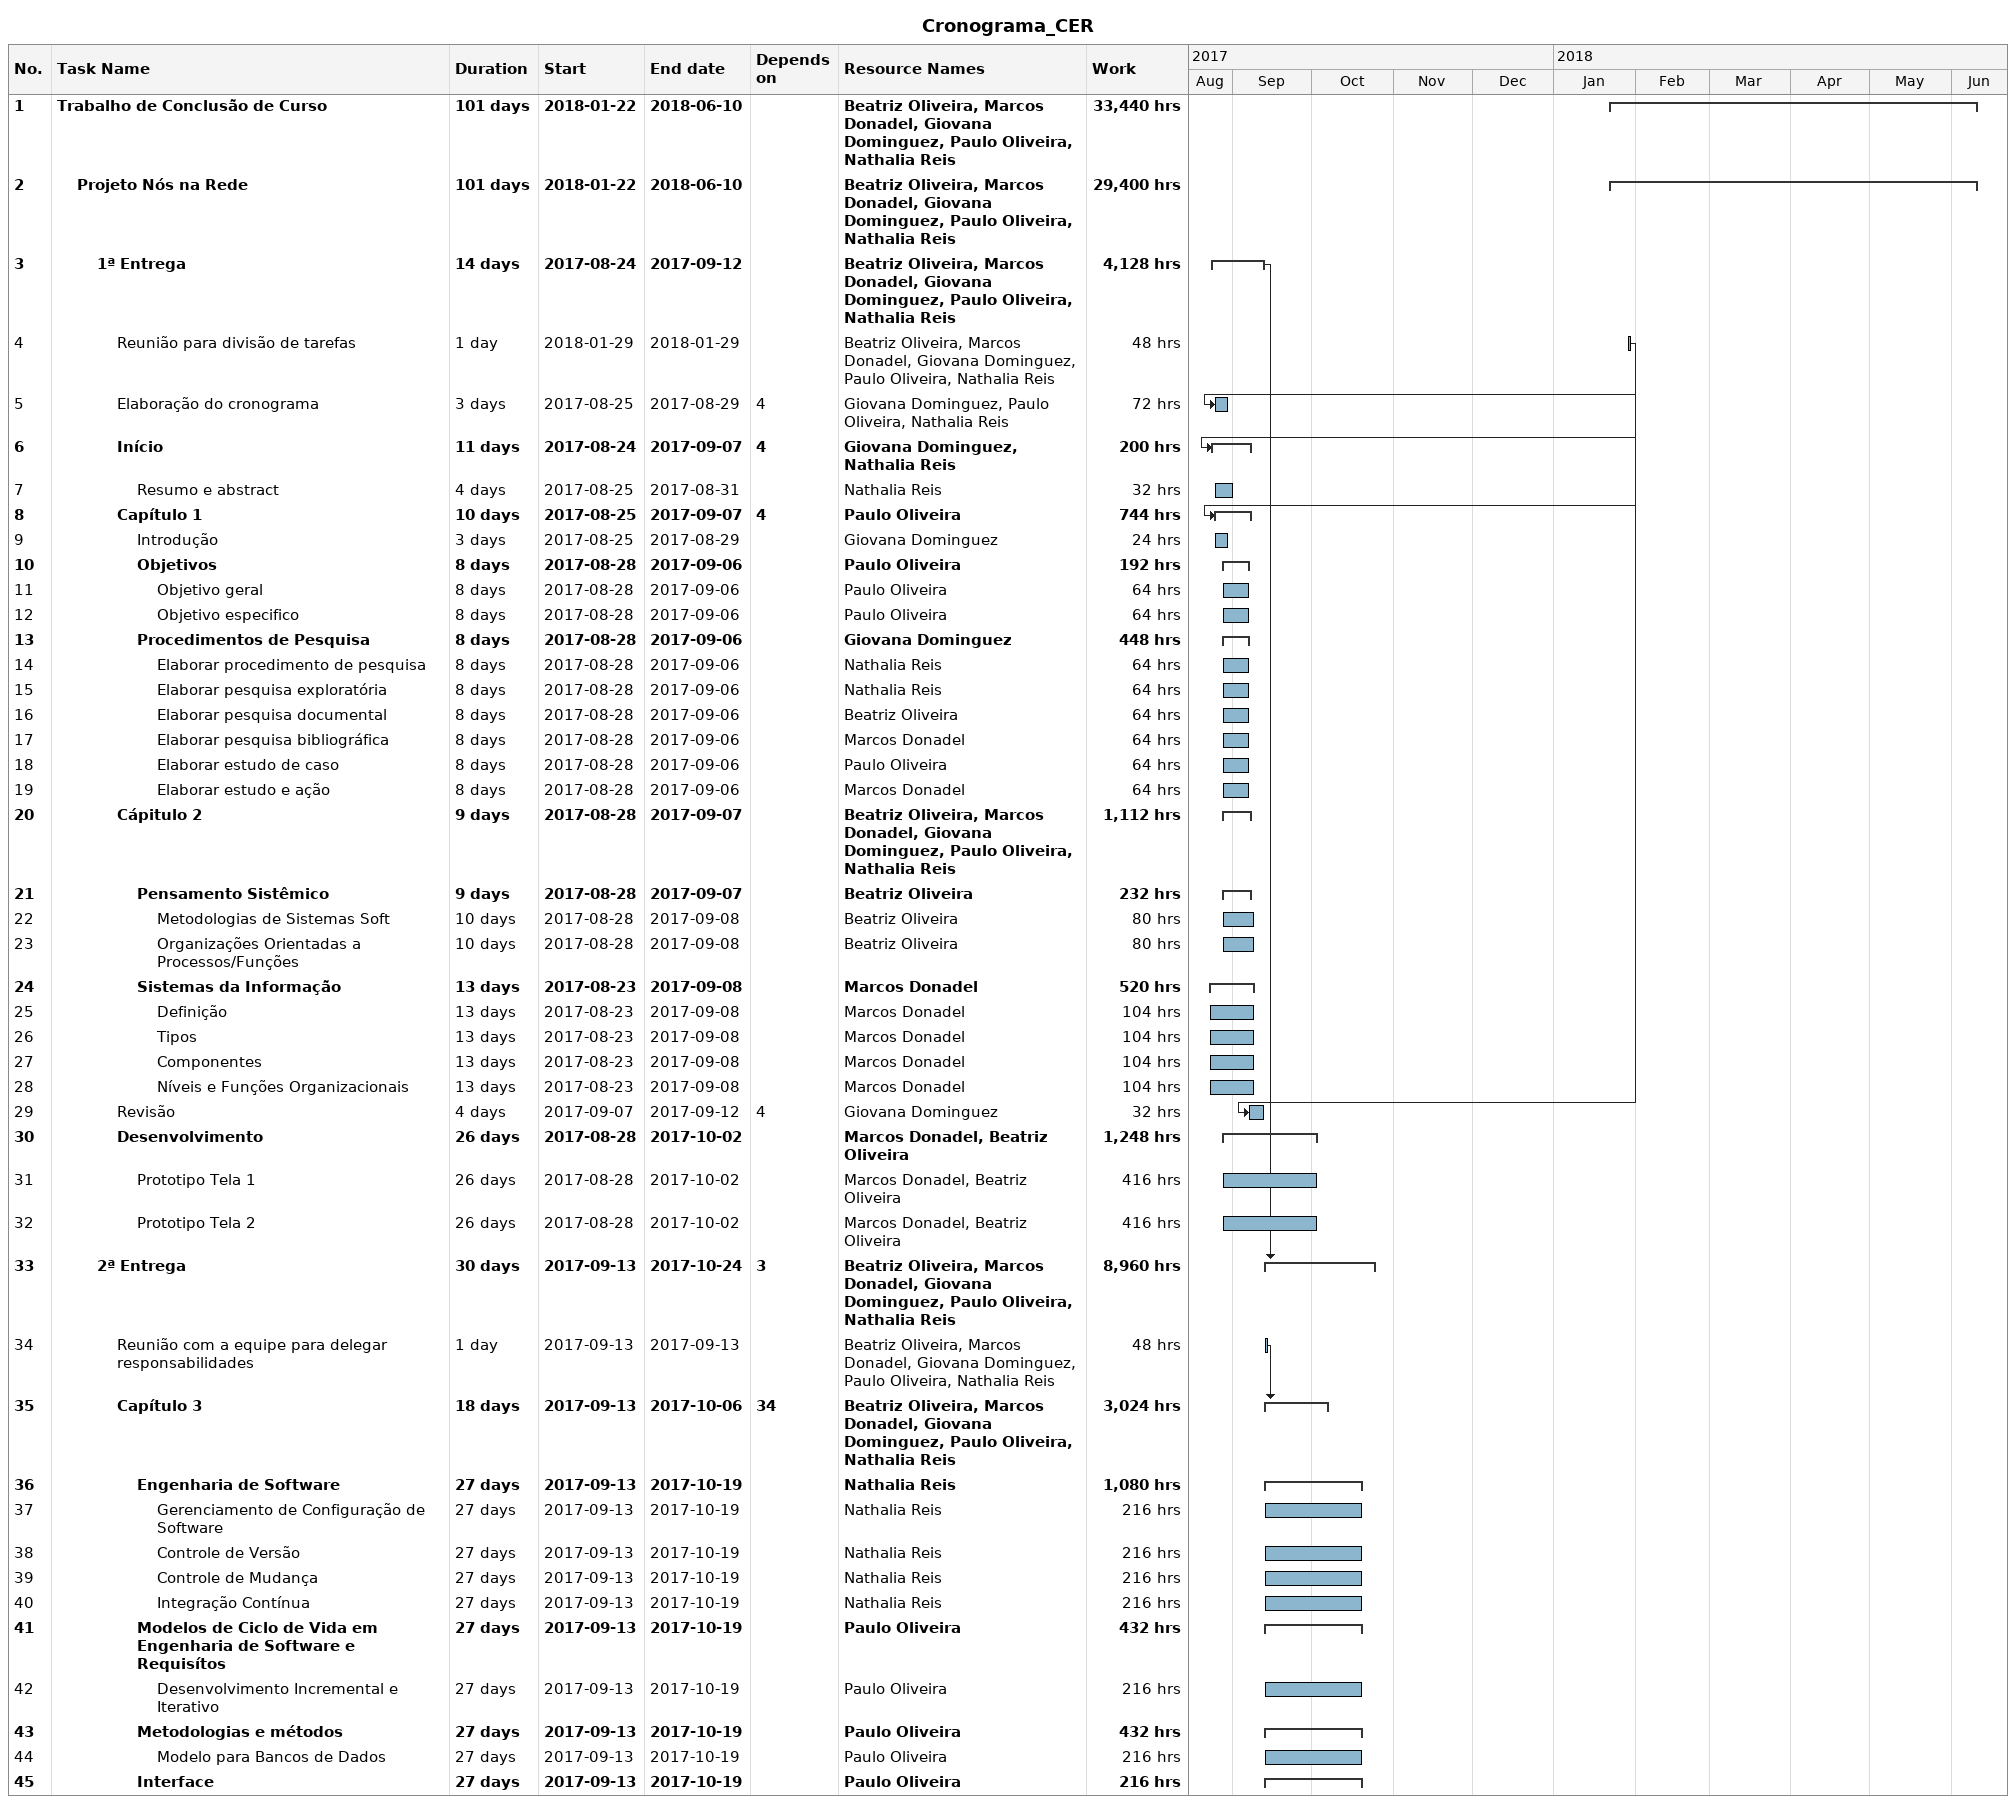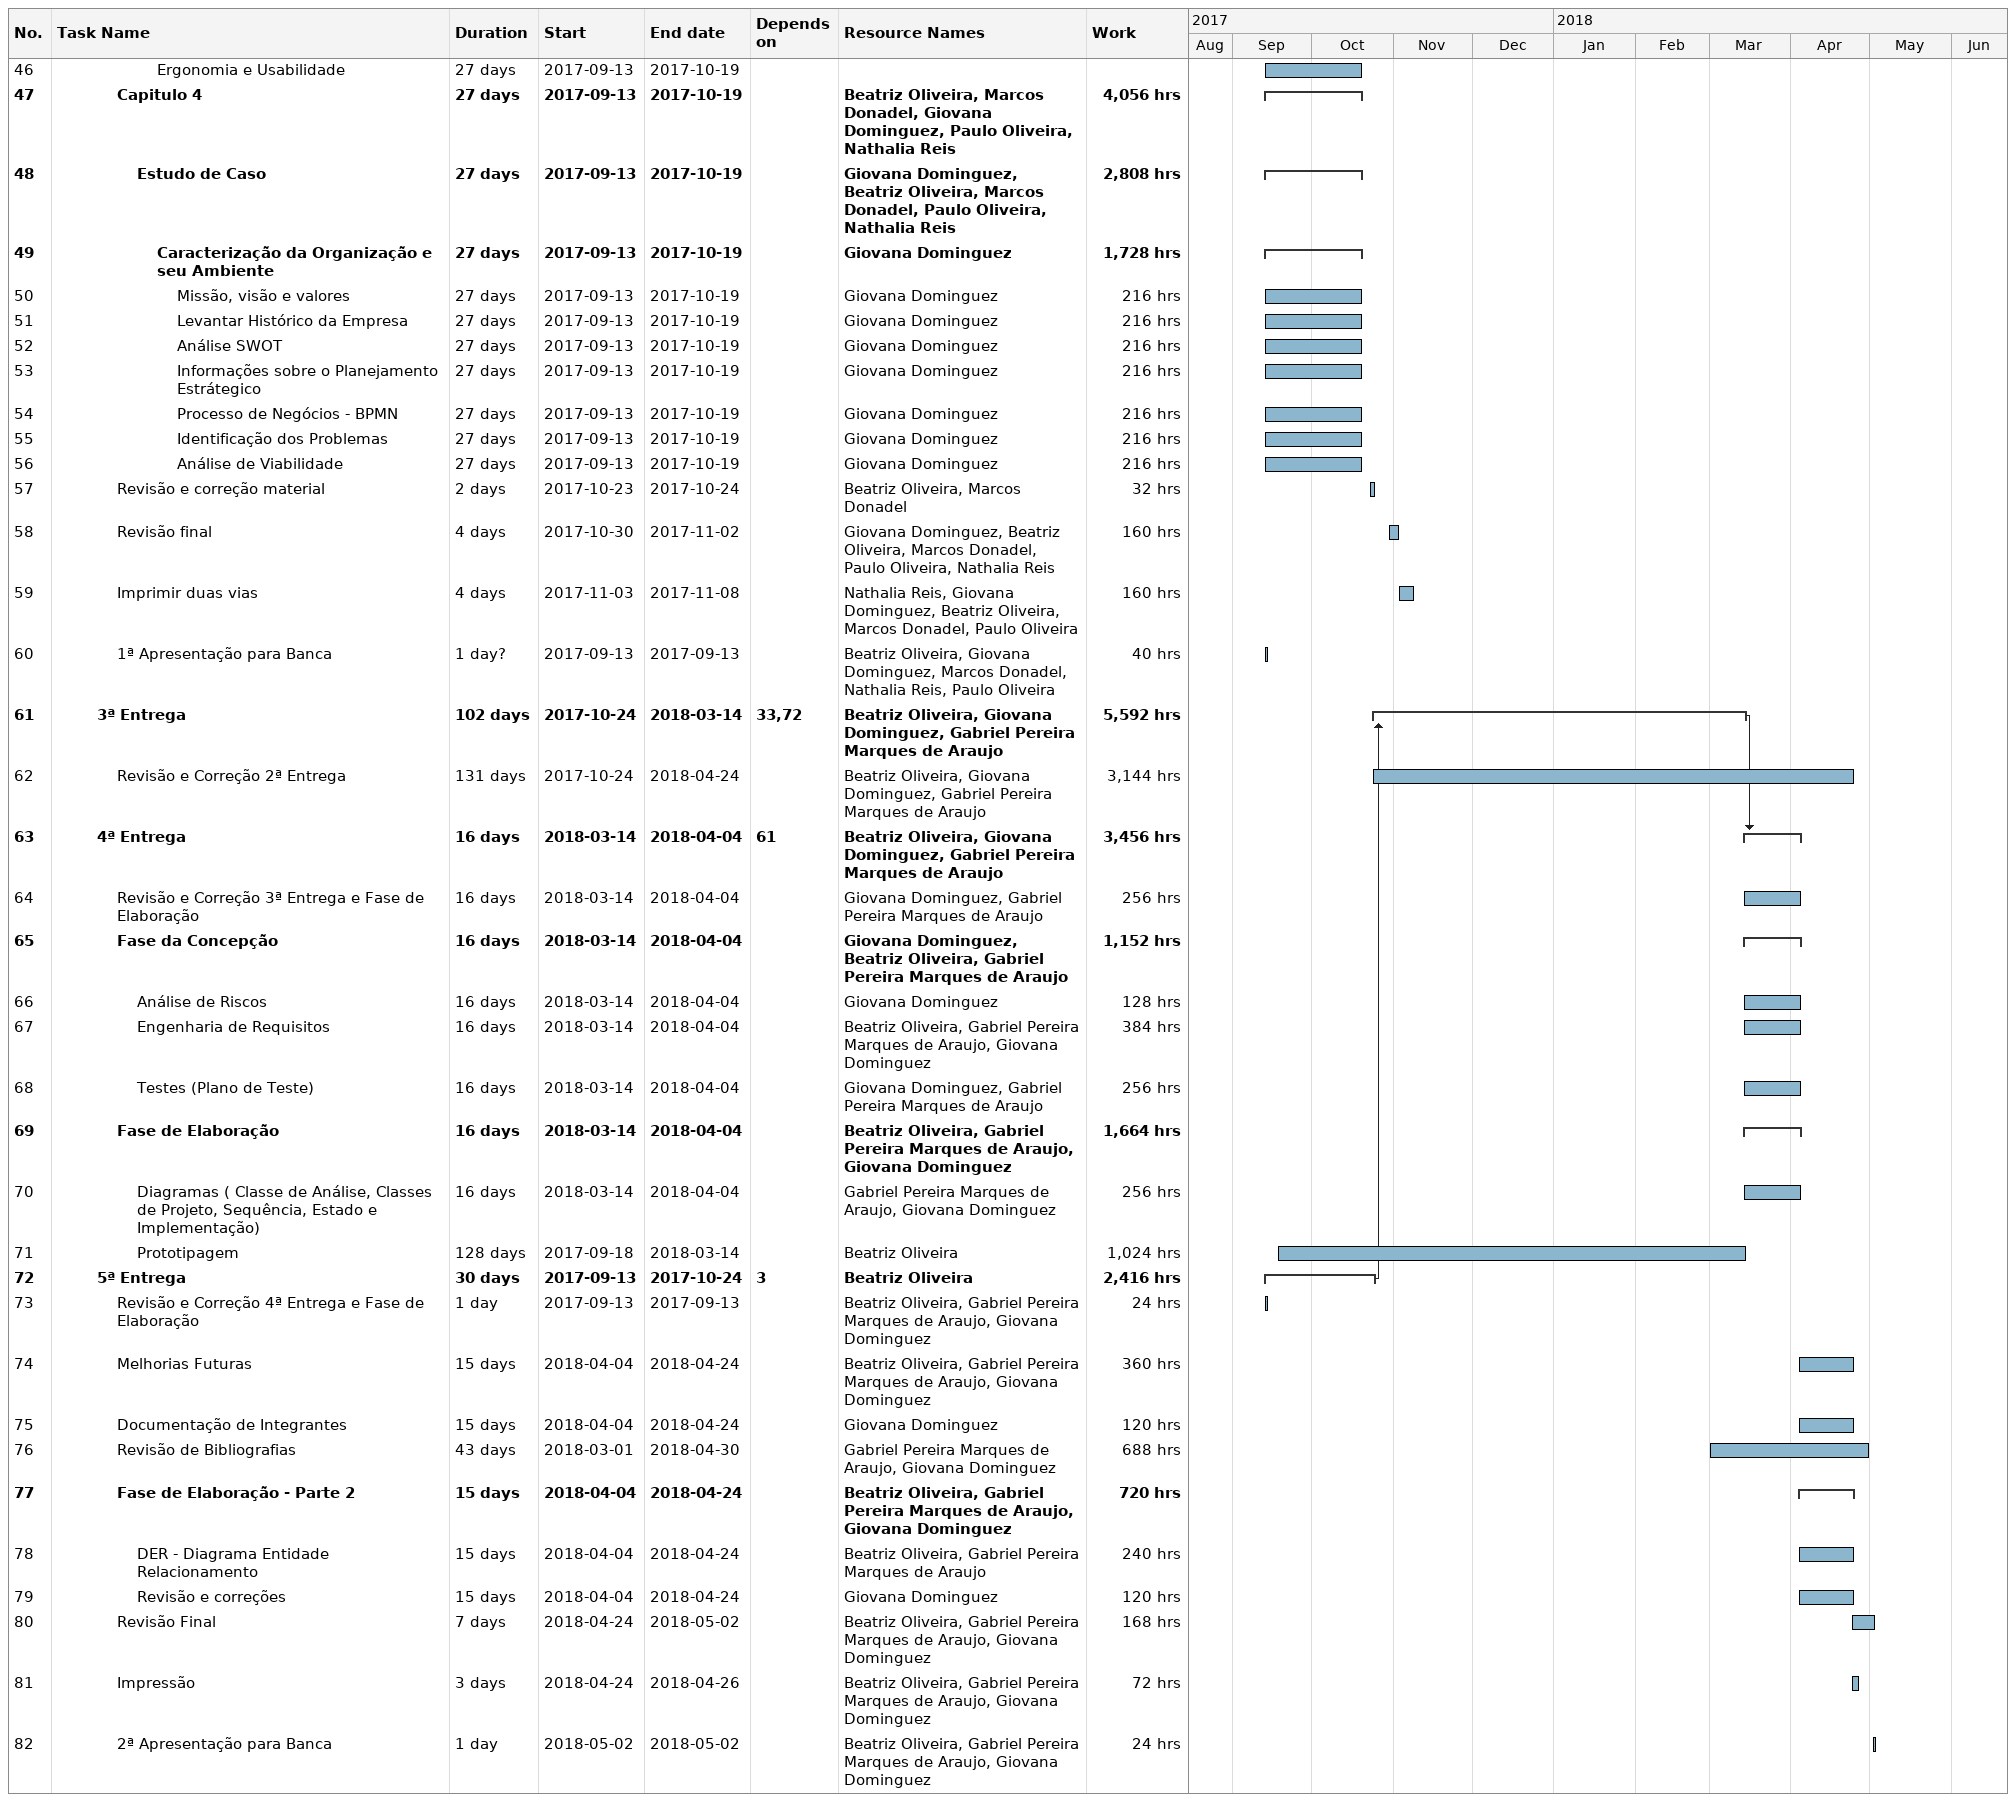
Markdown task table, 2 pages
Cronograma_CER

| ID | Level | Task | Duration | Start | Finish | Predecessors | Resources | Work (h) |
|---|---|---|---|---|---|---|---|---|
| 1 | 1 | **Trabalho de Conclusão de Curso** | 101d | 2018-01-22 | 2018-06-10 |  | Beatriz Oliveira, Marcos Donadel, Giovana Dominguez, Paulo Oliveira, Nathalia Reis | 33440 |
| 2 | 2 | **Projeto Nós na Rede** | 101d | 2018-01-22 | 2018-06-10 |  | Beatriz Oliveira, Marcos Donadel, Giovana Dominguez, Paulo Oliveira, Nathalia Reis | 29400 |
| 3 | 3 | **1ª Entrega** | 14d | 2017-08-24 | 2017-09-12 |  | Beatriz Oliveira, Marcos Donadel, Giovana Dominguez, Paulo Oliveira, Nathalia Reis | 4128 |
| 4 | 4 | Reunião para divisão de tarefas | 1d | 2018-01-29 | 2018-01-29 |  | Beatriz Oliveira, Marcos Donadel, Giovana Dominguez, Paulo Oliveira, Nathalia Reis | 48 |
| 5 | 4 | Elaboração do cronograma | 3d | 2017-08-25 | 2017-08-29 | 4 | Giovana Dominguez, Paulo Oliveira, Nathalia Reis | 72 |
| 6 | 4 | **Início** | 11d | 2017-08-24 | 2017-09-07 | 4 | Giovana Dominguez, Nathalia Reis | 200 |
| 7 | 5 | Resumo e abstract | 4d | 2017-08-25 | 2017-08-31 |  | Nathalia Reis | 32 |
| 8 | 4 | **Capítulo 1** | 10d | 2017-08-25 | 2017-09-07 | 4 | Paulo Oliveira | 744 |
| 9 | 5 | Introdução | 3d | 2017-08-25 | 2017-08-29 |  | Giovana Dominguez | 24 |
| 10 | 5 | **Objetivos** | 8d | 2017-08-28 | 2017-09-06 |  | Paulo Oliveira | 192 |
| 11 | 6 | Objetivo geral | 8d | 2017-08-28 | 2017-09-06 |  | Paulo Oliveira | 64 |
| 12 | 6 | Objetivo especifico | 8d | 2017-08-28 | 2017-09-06 |  | Paulo Oliveira | 64 |
| 13 | 5 | **Procedimentos de Pesquisa** | 8d | 2017-08-28 | 2017-09-06 |  | Giovana Dominguez | 448 |
| 14 | 6 | Elaborar procedimento de pesquisa | 8d | 2017-08-28 | 2017-09-06 |  | Nathalia Reis | 64 |
| 15 | 6 | Elaborar pesquisa exploratória | 8d | 2017-08-28 | 2017-09-06 |  | Nathalia Reis | 64 |
| 16 | 6 | Elaborar pesquisa documental | 8d | 2017-08-28 | 2017-09-06 |  | Beatriz Oliveira | 64 |
| 17 | 6 | Elaborar pesquisa bibliográfica | 8d | 2017-08-28 | 2017-09-06 |  | Marcos Donadel | 64 |
| 18 | 6 | Elaborar estudo de caso | 8d | 2017-08-28 | 2017-09-06 |  | Paulo Oliveira | 64 |
| 19 | 6 | Elaborar estudo e ação | 8d | 2017-08-28 | 2017-09-06 |  | Marcos Donadel | 64 |
| 20 | 4 | **Cápitulo 2** | 9d | 2017-08-28 | 2017-09-07 |  | Beatriz Oliveira, Marcos Donadel, Giovana Dominguez, Paulo Oliveira, Nathalia Reis | 1112 |
| 21 | 5 | **Pensamento Sistêmico** | 9d | 2017-08-28 | 2017-09-07 |  | Beatriz Oliveira | 232 |
| 22 | 6 | Metodologias de Sistemas Soft | 10d | 2017-08-28 | 2017-09-08 |  | Beatriz Oliveira | 80 |
| 23 | 6 | Organizações Orientadas a Processos/Funções | 10d | 2017-08-28 | 2017-09-08 |  | Beatriz Oliveira | 80 |
| 24 | 5 | **Sistemas da Informação** | 13d | 2017-08-23 | 2017-09-08 |  | Marcos Donadel | 520 |
| 25 | 6 | Definição | 13d | 2017-08-23 | 2017-09-08 |  | Marcos Donadel | 104 |
| 26 | 6 | Tipos | 13d | 2017-08-23 | 2017-09-08 |  | Marcos Donadel | 104 |
| 27 | 6 | Componentes | 13d | 2017-08-23 | 2017-09-08 |  | Marcos Donadel | 104 |
| 28 | 6 | Níveis e Funções Organizacionais | 13d | 2017-08-23 | 2017-09-08 |  | Marcos Donadel | 104 |
| 29 | 4 | Revisão | 4d | 2017-09-07 | 2017-09-12 | 4 | Giovana Dominguez | 32 |
| 30 | 4 | **Desenvolvimento** | 26d | 2017-08-28 | 2017-10-02 |  | Marcos Donadel, Beatriz Oliveira | 1248 |
| 31 | 5 | Prototipo Tela 1 | 26d | 2017-08-28 | 2017-10-02 |  | Marcos Donadel, Beatriz Oliveira | 416 |
| 32 | 5 | Prototipo Tela 2 | 26d | 2017-08-28 | 2017-10-02 |  | Marcos Donadel, Beatriz Oliveira | 416 |
| 33 | 3 | **2ª Entrega** | 30d | 2017-09-13 | 2017-10-24 | 3 | Beatriz Oliveira, Marcos Donadel, Giovana Dominguez, Paulo Oliveira, Nathalia Reis | 8960 |
| 34 | 4 | Reunião com a equipe para delegar responsabilidades | 1d | 2017-09-13 | 2017-09-13 |  | Beatriz Oliveira, Marcos Donadel, Giovana Dominguez, Paulo Oliveira, Nathalia Reis | 48 |
| 35 | 4 | **Capítulo 3** | 18d | 2017-09-13 | 2017-10-06 | 34 | Beatriz Oliveira, Marcos Donadel, Giovana Dominguez, Paulo Oliveira, Nathalia Reis | 3024 |
| 36 | 5 | **Engenharia de Software** | 27d | 2017-09-13 | 2017-10-19 |  | Nathalia Reis | 1080 |
| 37 | 6 | Gerenciamento de Configuração de Software | 27d | 2017-09-13 | 2017-10-19 |  | Nathalia Reis | 216 |
| 38 | 6 | Controle de Versão | 27d | 2017-09-13 | 2017-10-19 |  | Nathalia Reis | 216 |
| 39 | 6 | Controle de Mudança | 27d | 2017-09-13 | 2017-10-19 |  | Nathalia Reis | 216 |
| 40 | 6 | Integração Contínua | 27d | 2017-09-13 | 2017-10-19 |  | Nathalia Reis | 216 |
| 41 | 5 | **Modelos de Ciclo de Vida em Engenharia de Software e Requisítos** | 27d | 2017-09-13 | 2017-10-19 |  | Paulo Oliveira | 432 |
| 42 | 6 | Desenvolvimento Incremental e Iterativo | 27d | 2017-09-13 | 2017-10-19 |  | Paulo Oliveira | 216 |
| 43 | 5 | **Metodologias e métodos** | 27d | 2017-09-13 | 2017-10-19 |  | Paulo Oliveira | 432 |
| 44 | 6 | Modelo para Bancos de Dados | 27d | 2017-09-13 | 2017-10-19 |  | Paulo Oliveira | 216 |
| 45 | 5 | **Interface** | 27d | 2017-09-13 | 2017-10-19 |  | Paulo Oliveira | 216 |
| 46 | 6 | Ergonomia e Usabilidade | 27d | 2017-09-13 | 2017-10-19 |  |  |  |
| 47 | 4 | **Capitulo 4** | 27d | 2017-09-13 | 2017-10-19 |  | Beatriz Oliveira, Marcos Donadel, Giovana Dominguez, Paulo Oliveira, Nathalia Reis | 4056 |
| 48 | 5 | **Estudo de Caso** | 27d | 2017-09-13 | 2017-10-19 |  | Giovana Dominguez, Beatriz Oliveira, Marcos Donadel, Paulo Oliveira, Nathalia Reis | 2808 |
| 49 | 6 | **Caracterização da Organização e seu Ambiente** | 27d | 2017-09-13 | 2017-10-19 |  | Giovana Dominguez | 1728 |
| 50 | 7 | Missão, visão e valores | 27d | 2017-09-13 | 2017-10-19 |  | Giovana Dominguez | 216 |
| 51 | 7 | Levantar Histórico da Empresa | 27d | 2017-09-13 | 2017-10-19 |  | Giovana Dominguez | 216 |
| 52 | 7 | Análise SWOT | 27d | 2017-09-13 | 2017-10-19 |  | Giovana Dominguez | 216 |
| 53 | 7 | Informações sobre o Planejamento Estrátegico | 27d | 2017-09-13 | 2017-10-19 |  | Giovana Dominguez | 216 |
| 54 | 7 | Processo de Negócios - BPMN | 27d | 2017-09-13 | 2017-10-19 |  | Giovana Dominguez | 216 |
| 55 | 7 | Identificação dos Problemas | 27d | 2017-09-13 | 2017-10-19 |  | Giovana Dominguez | 216 |
| 56 | 7 | Análise de Viabilidade | 27d | 2017-09-13 | 2017-10-19 |  | Giovana Dominguez | 216 |
| 57 | 4 | Revisão e correção material | 2d | 2017-10-23 | 2017-10-24 |  | Beatriz Oliveira, Marcos Donadel | 32 |
| 58 | 4 | Revisão final | 4d | 2017-10-30 | 2017-11-02 |  | Giovana Dominguez, Beatriz Oliveira, Marcos Donadel, Paulo Oliveira, Nathalia Reis | 160 |
| 59 | 4 | Imprimir duas vias | 4d | 2017-11-03 | 2017-11-08 |  | Nathalia Reis, Giovana Dominguez, Beatriz Oliveira, Marcos Donadel, Paulo Oliveira | 160 |
| 60 | 4 | 1ª Apresentação para Banca | 1d? | 2017-09-13 | 2017-09-13 |  | Beatriz Oliveira, Giovana Dominguez, Marcos Donadel, Nathalia Reis, Paulo Oliveira | 40 |
| 61 | 3 | **3ª Entrega** | 102d | 2017-10-24 | 2018-03-14 | 33, 72 | Beatriz Oliveira, Giovana Dominguez, Gabriel Pereira Marques de Araujo | 5592 |
| 62 | 4 | Revisão e Correção 2ª Entrega | 131d | 2017-10-24 | 2018-04-24 |  | Beatriz Oliveira, Giovana Dominguez, Gabriel Pereira Marques de Araujo | 3144 |
| 63 | 3 | **4ª Entrega** | 16d | 2018-03-14 | 2018-04-04 | 61 | Beatriz Oliveira, Giovana Dominguez, Gabriel Pereira Marques de Araujo | 3456 |
| 64 | 4 | Revisão e Correção 3ª Entrega e Fase de Elaboração | 16d | 2018-03-14 | 2018-04-04 |  | Giovana Dominguez, Gabriel Pereira Marques de Araujo | 256 |
| 65 | 4 | **Fase da Concepção** | 16d | 2018-03-14 | 2018-04-04 |  | Giovana Dominguez, Beatriz Oliveira, Gabriel Pereira Marques de Araujo | 1152 |
| 66 | 5 | Análise de Riscos | 16d | 2018-03-14 | 2018-04-04 |  | Giovana Dominguez | 128 |
| 67 | 5 | Engenharia de Requisitos | 16d | 2018-03-14 | 2018-04-04 |  | Beatriz Oliveira, Gabriel Pereira Marques de Araujo, Giovana Dominguez | 384 |
| 68 | 5 | Testes (Plano de Teste) | 16d | 2018-03-14 | 2018-04-04 |  | Giovana Dominguez, Gabriel Pereira Marques de Araujo | 256 |
| 69 | 4 | **Fase de Elaboração** | 16d | 2018-03-14 | 2018-04-04 |  | Beatriz Oliveira, Gabriel Pereira Marques de Araujo, Giovana Dominguez | 1664 |
| 70 | 5 | Diagramas ( Classe de Análise, Classes de Projeto, Sequência, Estado e Implementação) | 16d | 2018-03-14 | 2018-04-04 |  | Gabriel Pereira Marques de Araujo, Giovana Dominguez | 256 |
| 71 | 5 | Prototipagem | 128d | 2017-09-18 | 2018-03-14 |  | Beatriz Oliveira | 1024 |
| 72 | 3 | **5ª Entrega** | 30d | 2017-09-13 | 2017-10-24 | 3 | Beatriz Oliveira | 2416 |
| 73 | 4 | Revisão e Correção 4ª Entrega e Fase de Elaboração | 1d | 2017-09-13 | 2017-09-13 |  | Beatriz Oliveira, Gabriel Pereira Marques de Araujo, Giovana Dominguez | 24 |
| 74 | 4 | Melhorias Futuras | 15d | 2018-04-04 | 2018-04-24 |  | Beatriz Oliveira, Gabriel Pereira Marques de Araujo, Giovana Dominguez | 360 |
| 75 | 4 | Documentação de Integrantes | 15d | 2018-04-04 | 2018-04-24 |  | Giovana Dominguez | 120 |
| 76 | 4 | Revisão de Bibliografias | 43d | 2018-03-01 | 2018-04-30 |  | Gabriel Pereira Marques de Araujo, Giovana Dominguez | 688 |
| 77 | 4 | **Fase de Elaboração - Parte 2** | 15d | 2018-04-04 | 2018-04-24 |  | Beatriz Oliveira, Gabriel Pereira Marques de Araujo, Giovana Dominguez | 720 |
| 78 | 5 | DER - Diagrama Entidade Relacionamento | 15d | 2018-04-04 | 2018-04-24 |  | Beatriz Oliveira, Gabriel Pereira Marques de Araujo | 240 |
| 79 | 5 | Revisão e correções | 15d | 2018-04-04 | 2018-04-24 |  | Giovana Dominguez | 120 |
| 80 | 4 | Revisão Final | 7d | 2018-04-24 | 2018-05-02 |  | Beatriz Oliveira, Gabriel Pereira Marques de Araujo, Giovana Dominguez | 168 |
| 81 | 4 | Impressão | 3d | 2018-04-24 | 2018-04-26 |  | Beatriz Oliveira, Gabriel Pereira Marques de Araujo, Giovana Dominguez | 72 |
| 82 | 4 | 2ª Apresentação para Banca | 1d | 2018-05-02 | 2018-05-02 |  | Beatriz Oliveira, Gabriel Pereira Marques de Araujo, Giovana Dominguez | 24 |
